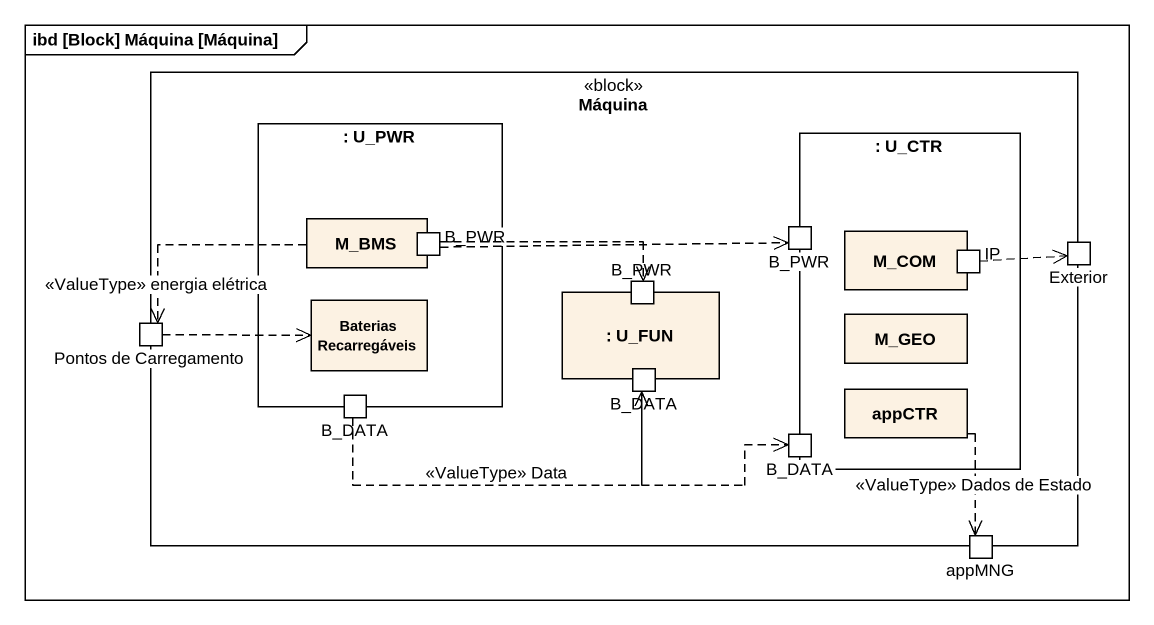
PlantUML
@startuml
mainframe ibd [Block] Máquina [Máquina]
rectangle Máquina <<block>> {
  rectangle ": U_PWR" as U_PWR {
    rectangle M_BMS {
      port B_PWR
    }
    rectangle "Baterias Recarregáveis" as Baterias_Recarregáveis
    port B_DATA
  }
  rectangle ": U_CTR" as U_CTR {
    port "B_PWR" as B_PWR_3
    rectangle M_COM {
      port IP
    }
    rectangle M_GEO
    rectangle appCTR
    port "B_DATA" as B_DATA_3
  }
  port Exterior
  port "Pontos de Carregamento" as Pontos_de_Carregamento
  rectangle ": U_FUN" as U_FUN {
    port "B_PWR" as B_PWR_2
    port "B_DATA" as B_DATA_2
  }
  port appMNG
}
M_BMS .left.> Pontos_de_Carregamento : <<ValueType>> energia elétrica
B_PWR .right.> B_PWR_2
B_PWR .right.> B_PWR_3
IP .right.> Exterior
Pontos_de_Carregamento .right.> Baterias_Recarregáveis
B_DATA .right.> B_DATA_2 : <<ValueType>> Data
B_DATA_2 .right.> B_DATA_3
appCTR ..> appMNG : <<ValueType>> Dados de Estado
@enduml
